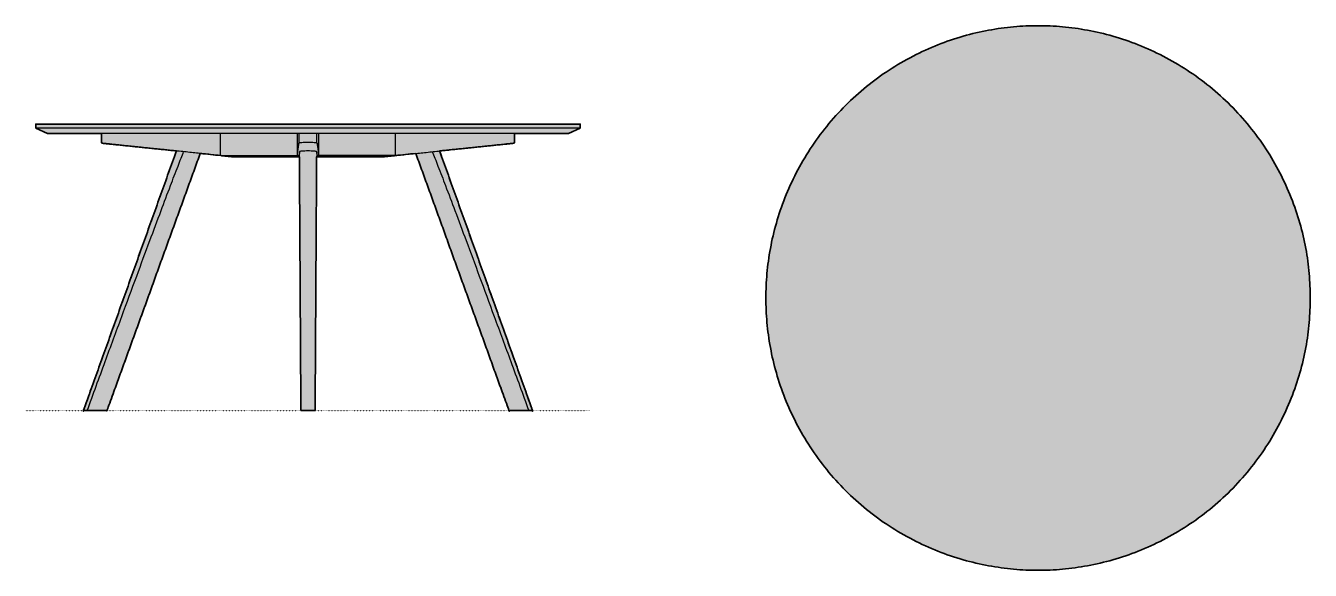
# Model space of a CAD drawing. Header units: millimetres. Extents: x 0 to 3303, y -411 to 989.
import ezdxf

# ---------------------------------------------------------------- set-up
doc = ezdxf.new("R2010")
doc.units = ezdxf.units.MM
doc.linetypes.add('Dots', pattern=[1, 0, -1])
doc.layers.add('Blocks', color=7, linetype='Continuous')
doc.layers.add('Blocks$Fill', color=7, linetype='Continuous', true_color=0xffffff)
for name, color, linetype, lineweight, true_color in [('Blocks$Inner', 7, 'Continuous', 25, 0x007f00), ('Blocks$Outline', 7, 'Continuous', 35, 0xff3f3f), ('Groud', 7, 'Dots', 25, 0x243775)]:
    doc.layers.add(name, color=color, linetype=linetype, lineweight=lineweight, true_color=true_color)

# ---------------------------------------------------------------- blocks, each defined once
blk = doc.blocks.new('CPH 25 Dining Table Ø140 Top')
at = {"layer": 'Blocks$Fill'}
blk.add_hatch(color=256, dxfattribs=at).paths.add_polyline_path([(1400, 0), (1399.8, 15.5), (1399.3, 31.2), (1398.4, 47), (1397.2, 62.9), (1395.5, 78.9), (1393.5, 95), (1391.1, 111.1), (1388.3, 127.4), (1385.1, 143.6), (1381.5, 160), (1377.4, 176.3), (1373, 192.6), (1368.1, 208.9), (1362.8, 225.2), (1357, 241.5), (1350.9, 257.7), (1344.2, 273.8), (1337.2, 289.8), (1329.7, 305.7), (1321.8, 321.5), (1313.5, 337.1), (1304.7, 352.6), (1295.5, 367.9), (1285.9, 383), (1275.9, 397.9), (1265.5, 412.6), (1254.6, 427), (1243.4, 441.2), (1231.9, 455.1), (1219.9, 468.7), (1207.6, 482), (1195, 495), (1182, 507.6), (1168.7, 519.9), (1155.1, 531.9), (1141.2, 543.4), (1127, 554.6), (1112.6, 565.5), (1097.9, 575.9), (1083, 585.9), (1067.9, 595.5), (1052.6, 604.7), (1037.1, 613.5), (1021.5, 621.8), (1005.7, 629.7), (989.8, 637.2), (973.8, 644.2), (957.7, 650.9), (941.5, 657), (925.2, 662.8), (908.9, 668.1), (892.6, 673), (876.3, 677.4), (860, 681.5), (843.6, 685.1), (827.4, 688.3), (811.1, 691.1), (795, 693.5), (778.9, 695.5), (762.9, 697.2), (747, 698.4), (731.2, 699.3), (715.5, 699.8), (700, 700), (684.5, 699.8), (668.8, 699.3), (653, 698.4), (637.1, 697.2), (621.1, 695.5), (605, 693.5), (588.9, 691.1), (572.6, 688.3), (556.4, 685.1), (540, 681.5), (523.7, 677.4), (507.4, 673), (491.1, 668.1), (474.8, 662.8), (458.5, 657), (442.3, 650.9), (426.2, 644.2), (410.2, 637.2), (394.3, 629.7), (378.5, 621.8), (362.9, 613.5), (347.4, 604.7), (332.1, 595.5), (317, 585.9), (302.1, 575.9), (287.4, 565.5), (273, 554.6), (258.8, 543.4), (244.9, 531.9), (231.3, 519.9), (218, 507.6), (205, 495), (192.4, 482), (180.1, 468.7), (168.1, 455.1), (156.6, 441.2), (145.4, 427), (134.5, 412.6), (124.1, 397.9), (114.1, 383), (104.5, 367.9), (95.3, 352.6), (86.5, 337.1), (78.2, 321.5), (70.3, 305.7), (62.8, 289.8), (55.8, 273.8), (49.1, 257.7), (43, 241.5), (37.2, 225.2), (31.9, 208.9), (27, 192.6), (22.6, 176.3), (18.5, 160), (14.9, 143.6), (11.7, 127.4), (8.9, 111.1), (6.5, 95), (4.5, 78.9), (2.8, 62.9), (1.6, 47), (0.7, 31.2), (0.2, 15.5), (0, 0), (0.2, -15.5), (0.7, -31.2), (1.6, -47), (2.8, -62.9), (4.5, -78.9), (6.5, -95), (8.9, -111.1), (11.7, -127.4), (14.9, -143.6), (18.5, -160), (22.6, -176.3), (27, -192.6), (31.9, -208.9), (37.2, -225.2), (43, -241.5), (49.1, -257.7), (55.8, -273.8), (62.8, -289.8), (70.3, -305.7), (78.2, -321.5), (86.5, -337.1), (95.3, -352.6), (104.5, -367.9), (114.1, -383), (124.1, -397.9), (134.5, -412.6), (145.4, -427), (156.6, -441.2), (168.1, -455.1), (180.1, -468.7), (192.4, -482), (205, -495), (218, -507.6), (231.3, -519.9), (244.9, -531.9), (258.8, -543.4), (273, -554.6), (287.4, -565.5), (302.1, -575.9), (317, -585.9), (332.1, -595.5), (347.4, -604.7), (362.9, -613.5), (378.5, -621.8), (394.3, -629.7), (410.2, -637.2), (426.2, -644.2), (442.3, -650.9), (458.5, -657), (474.8, -662.8), (491.1, -668.1), (507.4, -673), (523.7, -677.4), (540, -681.5), (556.4, -685.1), (572.6, -688.3), (588.9, -691.1), (605, -693.5), (621.1, -695.5), (637.1, -697.2), (653, -698.4), (668.8, -699.3), (684.5, -699.8), (700, -700), (715.5, -699.8), (731.2, -699.3), (747, -698.4), (762.9, -697.2), (778.9, -695.5), (795, -693.5), (811.1, -691.1), (827.4, -688.3), (843.6, -685.1), (860, -681.5), (876.3, -677.4), (892.6, -673), (908.9, -668.1), (925.2, -662.8), (941.5, -657), (957.7, -650.9), (973.8, -644.2), (989.8, -637.2), (1005.7, -629.7), (1021.5, -621.8), (1037.1, -613.5), (1052.6, -604.7), (1067.9, -595.5), (1083, -585.9), (1097.9, -575.9), (1112.6, -565.5), (1127, -554.6), (1141.2, -543.4), (1155.1, -531.9), (1168.7, -519.9), (1182, -507.6), (1195, -495), (1207.6, -482), (1219.9, -468.7), (1231.9, -455.1), (1243.4, -441.2), (1254.6, -427), (1265.5, -412.6), (1275.9, -397.9), (1285.9, -383), (1295.5, -367.9), (1304.7, -352.6), (1313.5, -337.1), (1321.8, -321.5), (1329.7, -305.7), (1337.2, -289.8), (1344.2, -273.8), (1350.9, -257.7), (1357, -241.5), (1362.8, -225.2), (1368.1, -208.9), (1373, -192.6), (1377.4, -176.3), (1381.5, -160), (1385.1, -143.6), (1388.3, -127.4), (1391.1, -111.1), (1393.5, -95), (1395.5, -78.9), (1397.2, -62.9), (1398.4, -47), (1399.3, -31.2), (1399.8, -15.5)], flags=0)
at = {"layer": 'Blocks$Inner'}
blk.add_rational_spline([(1400, 0), (1400, 700), (700, 700), (0, 700), (0, 0), (0, -700), (700, -700), (1400, -700), (1400, 0)], [1, 0.707106781187, 1, 0.707106781187, 1, 0.707106781187, 1, 0.707106781187, 1], degree=2, knots=[0, 0, 0, 1099.557429, 1099.557429, 2199.114858, 2199.114858, 3298.672286, 3298.672286, 4398.229715, 4398.229715, 4398.229715], dxfattribs=at)
at = {"layer": 'Blocks$Outline'}
blk.add_rational_spline([(1400, 0), (1400, 700), (700, 700), (0, 700), (0, 0), (0, -700), (700, -700), (1400, -700), (1400, 0)], [1, 0.707106781187, 1, 0.707106781187, 1, 0.707106781187, 1, 0.707106781187, 1], degree=2, knots=[0, 0, 0, 1099.557429, 1099.557429, 2199.114858, 2199.114858, 3298.672286, 3298.672286, 4398.229715, 4398.229715, 4398.229715], dxfattribs=at)
blk = doc.blocks.new('CPH 25 Dining Table Ø140 Side')
at = {"layer": 'Blocks$Fill'}
blk.add_hatch(color=256, dxfattribs=at).paths.add_polyline_path([(1064.4, 667.3), (1302.8, 1.3), (1302.8, 1.3), (1302.8, 1.3), (1302.9, 1.3), (1302.9, 1.2), (1302.9, 1.2), (1302.9, 1.2), (1302.9, 1.1), (1302.9, 1.1), (1302.9, 1.1), (1302.9, 1), (1302.9, 1), (1302.9, 1), (1302.9, 1), (1302.9, 0.9), (1302.9, 0.9), (1302.9, 0.9), (1302.9, 0.8), (1302.9, 0.8), (1302.9, 0.8), (1302.9, 0.7), (1302.8, 0.7), (1302.8, 0.7), (1302.8, 0.7), (1302.8, 0.6), (1302.8, 0.6), (1302.8, 0.6), (1302.8, 0.5), (1302.8, 0.5), (1302.8, 0.5), (1302.7, 0.5), (1302.7, 0.4), (1302.7, 0.4), (1302.7, 0.4), (1302.7, 0.4), (1302.6, 0.3), (1302.6, 0.3), (1302.6, 0.3), (1302.6, 0.3), (1302.6, 0.3), (1302.5, 0.2), (1302.5, 0.2), (1302.5, 0.2), (1302.5, 0.2), (1302.4, 0.2), (1302.4, 0.1), (1302.4, 0.1), (1302.3, 0.1), (1302.3, 0.1), (1302.3, 0.1), (1302.3, 0.1), (1302.3, 0.1), (1302.2, 0.1), (1302.2, 0.1), (1302.2, 0), (1302.2, 0), (1302.1, 0), (1302.1, 0), (1302.1, 0), (1302.1, 0), (1302, 0), (1302, 0), (1302, 0), (1302, 0), (1302, 0), (1301.9, 0), (1301.9, 0), (1293.6, 0), (1293.6, 0), (1243.4, 0.3), (1243.3, 0.3), (1243.3, 0.3), (1243.3, 0.3), (1243.3, 0.3), (1243.3, 0.3), (1243.2, 0.3), (1243.2, 0.3), (1243.2, 0.3), (1243.2, 0.3), (1243.2, 0.3), (1243.1, 0.3), (1243.1, 0.3), (1243.1, 0.3), (1243.1, 0.3), (1243.1, 0.3), (1243.1, 0.3), (1243, 0.4), (1243, 0.4), (1243, 0.4), (1243, 0.4), (1243, 0.4), (1242.9, 0.4), (1242.9, 0.4), (1242.9, 0.4), (1242.9, 0.4), (1242.9, 0.4), (1242.9, 0.4), (1242.8, 0.4), (1242.8, 0.4), (1242.8, 0.5), (1242.8, 0.5), (1242.8, 0.5), (1242.8, 0.5), (1242.7, 0.5), (1242.7, 0.5), (1242.7, 0.5), (1242.7, 0.5), (1242.7, 0.5), (1242.7, 0.6), (1242.7, 0.6), (1242.6, 0.6), (1242.6, 0.6), (1242.6, 0.6), (1242.6, 0.6), (1242.6, 0.6), (1242.6, 0.7), (1242.6, 0.7), (1242.5, 0.7), (1242.5, 0.7), (1242.5, 0.7), (1242.5, 0.7), (1242.5, 0.8), (1242.5, 0.8), (1242.5, 0.8), (1242.5, 0.8), (1242.5, 0.8), (1242.5, 0.8), (1242.4, 0.8), (1242.4, 0.9), (1242.4, 0.9), (1242.4, 0.9), (1242.4, 0.9), (1242.4, 0.9), (1242.4, 0.9), (1242.4, 1), (1003.1, 660.9), (950.2, 655.4), (950.2, 655.4), (950.1, 655.4), (950.1, 655.4), (950.1, 655.4), (950.1, 655.4), (950, 655.4), (950, 655.4), (950, 655.3), (950, 655.3), (949.9, 655.3), (949.9, 655.3), (949.9, 655.3), (949.9, 655.3), (949.8, 655.3), (949.8, 655.3), (949.8, 655.3), (920.9, 652.4), (832.1, 652.4), (748.1, 652.4), (744.2, 1), (744.2, 0.9), (744.2, 0.9), (744.2, 0.9), (744.2, 0.9), (744.2, 0.9), (744.2, 0.8), (744.2, 0.8), (744.2, 0.8), (744.2, 0.8), (744.2, 0.7), (744.2, 0.7), (744.2, 0.7), (744.2, 0.7), (744.2, 0.7), (744.2, 0.6), (744.2, 0.6), (744.2, 0.6), (744.1, 0.6), (744.1, 0.5), (744.1, 0.5), (744.1, 0.5), (744.1, 0.5), (744.1, 0.4), (744.1, 0.4), (744.1, 0.4), (744, 0.4), (744, 0.4), (744, 0.3), (744, 0.3), (744, 0.3), (744, 0.3), (743.9, 0.3), (743.9, 0.3), (743.9, 0.2), (743.9, 0.2), (743.9, 0.2), (743.8, 0.2), (743.8, 0.2), (743.8, 0.2), (743.8, 0.1), (743.7, 0.1), (743.7, 0.1), (743.7, 0.1), (743.7, 0.1), (743.7, 0.1), (743.6, 0.1), (743.6, 0.1), (743.6, 0.1), (743.6, 0.1), (743.5, 0), (743.5, 0), (743.5, 0), (743.5, 0), (743.5, 0), (743.4, 0), (743.4, 0), (743.4, 0), (743.4, 0), (743.3, 0), (743.3, 0), (743.3, 0), (743.3, 0), (743.2, 0), (725.9, 0), (708.6, 0), (708.6, 0), (708.6, 0), (708.5, 0), (708.5, 0), (708.5, 0), (708.5, 0), (708.4, 0), (708.4, 0), (708.4, 0), (708.4, 0), (708.3, 0), (708.3, 0), (708.3, 0), (708.3, 0.1), (708.3, 0.1), (708.2, 0.1), (708.2, 0.1), (708.2, 0.1), (708.2, 0.1), (708.1, 0.1), (708.1, 0.1), (708.1, 0.1), (708.1, 0.1), (708.1, 0.2), (708, 0.2), (708, 0.2), (708, 0.2), (708, 0.2), (707.9, 0.2), (707.9, 0.3), (707.9, 0.3), (707.9, 0.3), (707.9, 0.3), (707.9, 0.3), (707.8, 0.3), (707.8, 0.4), (707.8, 0.4), (707.8, 0.4), (707.8, 0.4), (707.8, 0.4), (707.7, 0.5), (707.7, 0.5), (707.7, 0.5), (707.7, 0.5), (707.7, 0.6), (707.7, 0.6), (707.7, 0.6), (707.7, 0.6), (707.7, 0.7), (707.7, 0.7), (707.6, 0.7), (707.6, 0.7), (707.6, 0.7), (707.6, 0.8), (707.6, 0.8), (707.6, 0.8), (707.6, 0.8), (707.6, 0.9), (707.6, 0.9), (707.6, 0.9), (707.6, 0.9), (707.6, 0.9), (707.6, 1), (703.8, 652.4), (530.9, 652.4), (502.1, 655.3), (502, 655.3), (502, 655.3), (502, 655.3), (502, 655.3), (501.9, 655.3), (501.9, 655.3), (501.9, 655.3), (501.9, 655.3), (501.8, 655.4), (501.8, 655.4), (501.8, 655.4), (501.8, 655.4), (501.7, 655.4), (501.7, 655.4), (501.7, 655.4), (501.7, 655.4), (448.8, 660.9), (209.4, 1), (209.4, 0.9), (209.4, 0.9), (209.4, 0.9), (209.4, 0.9), (209.4, 0.9), (209.4, 0.9), (209.4, 0.8), (209.4, 0.8), (209.4, 0.8), (209.4, 0.8), (209.4, 0.8), (209.4, 0.8), (209.3, 0.8), (209.3, 0.7), (209.3, 0.7), (209.3, 0.7), (209.3, 0.7), (209.3, 0.7), (209.3, 0.7), (209.3, 0.6), (209.2, 0.6), (209.2, 0.6), (209.2, 0.6), (209.2, 0.6), (209.2, 0.6), (209.2, 0.6), (209.2, 0.5), (209.1, 0.5), (209.1, 0.5), (209.1, 0.5), (209.1, 0.5), (209.1, 0.5), (209.1, 0.5), (209.1, 0.5), (209, 0.5), (209, 0.4), (209, 0.4), (209, 0.4), (209, 0.4), (209, 0.4), (208.9, 0.4), (208.9, 0.4), (208.9, 0.4), (208.9, 0.4), (208.9, 0.4), (208.8, 0.4), (208.8, 0.4), (208.8, 0.4), (208.8, 0.3), (208.8, 0.3), (208.8, 0.3), (208.7, 0.3), (208.7, 0.3), (208.7, 0.3), (208.7, 0.3), (208.7, 0.3), (208.6, 0.3), (208.6, 0.3), (208.6, 0.3), (208.6, 0.3), (208.6, 0.3), (208.6, 0.3), (208.5, 0.3), (208.5, 0.3), (208.5, 0.3), (158.3, 0), (149.9, 0), (149.9, 0), (149.9, 0), (149.9, 0), (149.8, 0), (149.8, 0), (149.8, 0), (149.8, 0), (149.7, 0), (149.7, 0), (149.7, 0), (149.7, 0), (149.7, 0), (149.6, 0.1), (149.6, 0.1), (149.6, 0.1), (149.6, 0.1), (149.5, 0.1), (149.5, 0.1), (149.5, 0.1), (149.5, 0.1), (149.4, 0.1), (149.4, 0.2), (149.4, 0.2), (149.4, 0.2), (149.3, 0.2), (149.3, 0.2), (149.3, 0.3), (149.3, 0.3), (149.2, 0.3), (149.2, 0.3), (149.2, 0.3), (149.2, 0.4), (149.2, 0.4), (149.1, 0.4), (149.1, 0.4), (149.1, 0.5), (149.1, 0.5), (149.1, 0.5), (149.1, 0.5), (149, 0.6), (149, 0.6), (149, 0.6), (149, 0.7), (149, 0.7), (149, 0.7), (149, 0.7), (149, 0.8), (149, 0.8), (149, 0.8), (149, 0.9), (149, 0.9), (149, 0.9), (149, 1), (149, 1), (149, 1), (149, 1), (149, 1.1), (149, 1.1), (149, 1.1), (149, 1.2), (149, 1.2), (149, 1.2), (149, 1.3), (149, 1.3), (149, 1.3), (149, 1.3), (387.4, 667.3), (217.4, 684.9), (217, 685), (216.9, 685), (216.5, 685), (216.4, 685), (212.4, 685.4), (197.6, 687), (197.5, 687), (197.5, 687), (197.4, 687), (197.4, 687), (197.3, 687), (197.2, 687), (197.2, 687), (197.1, 687.1), (197, 687.1), (197, 687.1), (196.9, 687.1), (196.8, 687.1), (196.8, 687.2), (196.7, 687.2), (196.7, 687.2), (196.6, 687.3), (196.5, 687.3), (196.5, 687.3), (196.4, 687.4), (196.3, 687.4), (196.3, 687.4), (196.2, 687.5), (196.2, 687.5), (196.1, 687.6), (196.1, 687.6), (196, 687.6), (195.9, 687.7), (195.9, 687.7), (195.8, 687.8), (195.8, 687.8), (195.7, 687.9), (195.7, 687.9), (195.6, 688), (195.6, 688.1), (195.6, 688.1), (195.5, 688.2), (195.5, 688.2), (195.4, 688.3), (195.4, 688.3), (195.3, 688.4), (195.3, 688.5), (195.3, 688.5), (195.2, 688.6), (195.2, 688.7), (195.2, 688.7), (195.2, 688.8), (195.1, 688.8), (195.1, 688.9), (195.1, 689), (195.1, 689), (195, 689.1), (195, 689.2), (195, 689.2), (195, 689.3), (195, 689.4), (195, 689.4), (195, 689.5), (194.9, 689.6), (194.9, 689.6), (194.9, 689.7), (194.9, 689.8), (194.9, 689.8), (194.9, 689.9), (194.9, 690), (194.9, 712.2), (55.9, 712.2), (25.9, 726.2), (25.9, 736.2), (725.9, 736.2), (1425.9, 736.2), (1425.9, 726.2), (1395.9, 712.2), (1256.9, 712.2), (1256.9, 690), (1256.9, 689.9), (1256.9, 689.8), (1256.9, 689.8), (1256.9, 689.7), (1256.9, 689.6), (1256.9, 689.6), (1256.9, 689.5), (1256.9, 689.4), (1256.9, 689.4), (1256.9, 689.3), (1256.8, 689.2), (1256.8, 689.2), (1256.8, 689.1), (1256.8, 689), (1256.8, 689), (1256.7, 688.9), (1256.7, 688.8), (1256.7, 688.8), (1256.7, 688.7), (1256.6, 688.7), (1256.6, 688.6), (1256.6, 688.5), (1256.5, 688.5), (1256.5, 688.4), (1256.5, 688.3), (1256.4, 688.3), (1256.4, 688.2), (1256.3, 688.2), (1256.3, 688.1), (1256.2, 688.1), (1256.2, 688), (1256.2, 687.9), (1256.1, 687.9), (1256.1, 687.8), (1256, 687.8), (1256, 687.7), (1255.9, 687.7), (1255.8, 687.6), (1255.8, 687.6), (1255.7, 687.6), (1255.7, 687.5), (1255.6, 687.5), (1255.6, 687.4), (1255.5, 687.4), (1255.4, 687.4), (1255.4, 687.3), (1255.3, 687.3), (1255.3, 687.3), (1255.2, 687.2), (1255.1, 687.2), (1255.1, 687.2), (1255, 687.1), (1254.9, 687.1), (1254.9, 687.1), (1254.8, 687.1), (1254.7, 687.1), (1254.7, 687), (1254.6, 687), (1254.6, 687), (1254.5, 687), (1254.4, 687), (1254.4, 687), (1254.3, 687), (1239.4, 685.4), (1239.3, 685.4), (1235.4, 685), (1235.3, 685), (1234.9, 685), (1234.9, 685), (1234.4, 684.9)], flags=0)
at = {"layer": 'Blocks$Inner'}
blk.add_lwpolyline([(743.2, 0), (725.9, 0), (708.6, 0)], dxfattribs=at)
at = {"layer": 'Blocks$Inner', "extrusion": (0, 0, -1)}
for centre, radius, start, end in [((-197.9, 690), 3, 275.918, 0.0002), ((-708.6, 1), 1, 270, 359.6632), ((-743.2, 1), 1, 180.3368, 270)]:
    blk.add_arc(centre, radius, start, end, dxfattribs=at)
at = {"layer": 'Blocks$Inner'}
blk.add_arc((1253.9, 690), 3, 275.918, 0.0002, dxfattribs=at)
for points, degree in [([(25.9, 726.2), (25.9, 731.2), (25.9, 736.2)], 2), ([(25.9, 736.2), (375.9, 736.2), (725.9, 736.2)], 2), ([(725.9, 736.2), (1075.9, 736.2), (1425.9, 736.2)], 2), ([(1425.9, 736.2), (1425.9, 731.2), (1425.9, 726.2)], 2), ([(55.9, 712.2), (40.9, 719.2), (25.9, 726.2)], 2), ([(725.9, 726.2), (375.9, 726.2), (25.9, 726.2)], 2), ([(725.9, 712.2), (390.9, 712.2), (55.9, 712.2)], 2), ([(194.9, 690), (194.9, 701.1), (194.9, 712.2)], 2), ([(500.6, 658.3), (500.6, 685.3), (500.6, 712.2)], 2), ([(698.5, 658.3), (698.5, 685.3), (698.5, 712.2)], 2), ([(702.8, 687.9), (702.8, 700.1), (702.8, 712.2)], 2), ([(1425.9, 726.2), (1075.9, 726.2), (725.9, 726.2)], 2), ([(1395.9, 712.2), (1060.9, 712.2), (725.9, 712.2)], 2), ([(749, 687.9), (749, 700.1), (749, 712.2)], 2), ([(753.3, 712.2), (753.3, 685.3), (753.3, 658.3)], 2), ([(951.2, 658.3), (951.2, 685.3), (951.2, 712.2)], 2), ([(1256.9, 690), (1256.9, 701.1), (1256.9, 712.2)], 2), ([(1425.9, 726.2), (1410.9, 719.2), (1395.9, 712.2)], 2), ([(387.4, 667.3), (268.2, 334.3), (149, 1.3)], 2), ([(212.4, 685.4), (207.5, 685.9), (202.5, 686.5), (197.6, 687)], 3), ([(209.4, 1), (329.1, 330.9), (448.8, 660.9)], 2), ([(212.6, 685.4), (212.5, 685.4), (212.4, 685.4)], 2), ([(212.9, 685.4), (212.7, 685.4), (212.6, 685.4)], 2), ([(213.1, 685.4), (213, 685.4), (212.9, 685.4)], 2), ([(213.3, 685.3), (213.2, 685.4), (213.1, 685.4)], 2), ([(213.5, 685.3), (213.4, 685.3), (213.3, 685.3)], 2), ([(213.8, 685.3), (213.7, 685.3), (213.5, 685.3)], 2), ([(214, 685.3), (213.9, 685.3), (213.8, 685.3)], 2), ([(214.2, 685.2), (214.1, 685.3), (214, 685.3)], 2), ([(214.5, 685.2), (214.4, 685.2), (214.2, 685.2)], 2), ([(214.7, 685.2), (214.6, 685.2), (214.5, 685.2)], 2), ([(215, 685.2), (214.8, 685.2), (214.7, 685.2)], 2), ([(215.2, 685.1), (215.1, 685.2), (215, 685.2)], 2), ([(215.5, 685.1), (215.3, 685.1), (215.2, 685.1)], 2), ([(215.6, 685.1), (215.5, 685.1), (215.5, 685.1)], 2), ([(215.9, 685.1), (215.8, 685.1), (215.6, 685.1)], 2), ([(216.1, 685.1), (216, 685.1), (215.9, 685.1)], 2), ([(216.4, 685), (216.3, 685), (216.1, 685.1)], 2), ([(216.5, 685), (216.5, 685), (216.4, 685)], 2), ([(216.9, 685), (216.8, 685), (216.7, 685), (216.5, 685)], 3), ([(217, 685), (216.9, 685), (216.9, 685)], 2), ([(217.4, 684.9), (217.3, 684.9), (217.1, 684.9), (217, 685)], 3), ([(501.7, 655.4), (359.5, 670.2), (217.4, 684.9)], 2), ([(698.5, 658.6), (700.7, 673.2), (702.8, 687.9)], 2), ([(707.6, 1), (706.3, 222.4), (705, 443.9), (703.7, 665.3)], 3), ([(703.7, 665.3), (703.7, 663.2), (703.7, 661)], 2), ([(725.9, 690), (725.9, 690), (725.9, 690), (725.9, 690)], 3), ([(725.9, 690), (725.9, 690), (725.9, 690), (725.9, 690)], 3), ([(748.2, 665.3), (746.8, 443.9), (745.5, 222.4), (744.2, 1)], 3), ([(748.2, 661), (748.2, 663.2), (748.2, 665.3)], 2), ([(749, 687.9), (751.2, 673.2), (753.3, 658.6)], 2), ([(950.2, 655.4), (1092.3, 670.2), (1234.4, 684.9)], 2), ([(1242.4, 1), (1122.7, 330.9), (1003.1, 660.9)], 2), ([(1064.4, 667.3), (1183.6, 334.3), (1302.8, 1.3)], 2), ([(1234.4, 684.9), (1234.6, 684.9), (1234.7, 684.9), (1234.9, 685)], 3), ([(1234.9, 685), (1234.9, 685), (1234.9, 685)], 2), ([(1234.9, 685), (1235.1, 685), (1235.2, 685), (1235.3, 685)], 3), ([(1235.3, 685), (1235.4, 685), (1235.4, 685)], 2), ([(1235.4, 685), (1235.6, 685), (1235.8, 685.1)], 2), ([(1235.8, 685.1), (1235.8, 685.1), (1235.9, 685.1)], 2), ([(1235.9, 685.1), (1236.1, 685.1), (1236.2, 685.1)], 2), ([(1236.2, 685.1), (1236.3, 685.1), (1236.4, 685.1)], 2), ([(1236.4, 685.1), (1236.5, 685.1), (1236.7, 685.1)], 2), ([(1236.7, 685.1), (1236.8, 685.2), (1236.9, 685.2)], 2), ([(1236.9, 685.2), (1237, 685.2), (1237.1, 685.2)], 2), ([(1237.1, 685.2), (1237.2, 685.2), (1237.4, 685.2)], 2), ([(1237.4, 685.2), (1237.5, 685.2), (1237.6, 685.2)], 2), ([(1237.6, 685.2), (1237.7, 685.3), (1237.8, 685.3)], 2), ([(1237.8, 685.3), (1237.9, 685.3), (1238.1, 685.3)], 2), ([(1238.1, 685.3), (1238.2, 685.3), (1238.3, 685.3)], 2), ([(1238.3, 685.3), (1238.4, 685.3), (1238.5, 685.3)], 2), ([(1238.5, 685.3), (1238.7, 685.4), (1238.8, 685.4)], 2), ([(1238.8, 685.4), (1238.9, 685.4), (1239, 685.4)], 2), ([(1239, 685.4), (1239.1, 685.4), (1239.3, 685.4)], 2), ([(1239.3, 685.4), (1239.4, 685.4), (1239.4, 685.4)], 2), ([(1239.4, 685.4), (1244.4, 685.9), (1249.3, 686.5), (1254.2, 687)], 3), ([(530.9, 652.4), (516.5, 653.9), (502.1, 655.3)], 2), ([(502.1, 655.3), (541.2, 655.3), (580.4, 655.3)], 2), ([(619.8, 652.4), (575.3, 652.4), (530.9, 652.4)], 2), ([(580.4, 655.3), (640.7, 655.3), (701.1, 655.3)], 2), ([(703.8, 652.4), (661.7, 652.4), (619.8, 652.4)], 2), ([(703.7, 655.1), (702.4, 655.2), (701.1, 655.3)], 2), ([(750.8, 655.3), (749.5, 655.2), (748.1, 655.1)], 2), ([(748.1, 652.4), (790.1, 652.4), (832.1, 652.4)], 2), ([(871.5, 655.3), (811.1, 655.3), (750.8, 655.3)], 2), ([(832.1, 652.4), (876.5, 652.4), (920.9, 652.4)], 2), ([(949.8, 655.3), (910.6, 655.3), (871.5, 655.3)], 2), ([(920.9, 652.4), (935.4, 653.9), (949.8, 655.3)], 2), ([(149.9, 0), (149.9, 0), (149.9, 0), (150, 0)], 3), ([(150, 0), (153, 0), (156, 0), (158.3, 0)], 3), ([(158.3, 0), (183.7, 0.2), (208.5, 0.3)], 2), ([(208.5, 0.3), (208.5, 0.3), (208.5, 0.3)], 2), ([(1243.4, 0.3), (1243.4, 0.3), (1243.3, 0.3)], 2), ([(1293.6, 0), (1268.1, 0.2), (1243.4, 0.3)], 2), ([(1301.9, 0), (1298.9, 0), (1295.9, 0), (1293.6, 0)], 3), ([(1302, 0), (1301.9, 0), (1301.9, 0), (1301.9, 0)], 3)]:
    blk.add_open_spline(points, degree=degree, dxfattribs=at)
for points, knots in [([(158.3, 0), (173.6, 42), (203.2, 122.6), (245.6, 237.9), (283.9, 341.6), (317.6, 432.2), (346.5, 509.7), (370.6, 573.6), (387.8, 618.5), (399.1, 647.6), (404, 659.8), (406.2, 665.3)], [-1.281969, -1.281969, -1.281969, -1.281969, 132.682287, 256.483458, 367.060834, 464.466223, 546.47205, 615.299912, 669.179646, 690.884869, 708.730032, 708.730032, 708.730032, 708.730032]), ([(702.8, 687.9), (702.8, 687.9), (702.8, 688), (703, 688.2), (703.4, 688.3), (703.9, 688.5), (705.1, 688.8), (707, 689.1), (711.2, 689.5), (717.6, 689.9), (723, 690), (725.9, 690)], [0, 0, 0, 0, 0.111414, 0.253063, 0.665847, 1.27214, 2.076335, 4.261349, 7.153349, 14.619664, 23.382708, 23.382708, 23.382708, 23.382708]), ([(725.9, 667.3), (723.3, 667.3), (718.3, 667.2), (712.5, 666.9), (708.5, 666.5), (706.3, 666.2), (704.9, 665.9), (704.1, 665.6), (703.8, 665.4), (703.7, 665.3)], [22.419878, 22.419878, 22.419878, 22.419878, 30.316642, 37.248408, 40.025336, 42.252376, 43.875323, 44.454315, 44.839756, 44.839756, 44.839756, 44.839756]), ([(725.9, 690), (728.9, 690), (734.3, 689.9), (740.6, 689.5), (744.8, 689.1), (746.7, 688.8), (747.9, 688.5), (748.5, 688.3), (748.8, 688.2), (749, 688), (749, 687.9), (749, 687.9)], [23.42063, 23.42063, 23.42063, 23.42063, 32.183673, 39.649989, 42.541988, 44.727002, 45.531197, 46.13749, 46.550274, 46.691923, 46.803337, 46.803337, 46.803337, 46.803337]), ([(748.2, 665.3), (748.1, 665.4), (747.8, 665.6), (746.9, 665.9), (745.5, 666.2), (743.3, 666.5), (739.4, 666.9), (733.5, 667.2), (728.6, 667.3), (725.9, 667.3)], [0, 0, 0, 0, 0.385442, 0.964434, 2.58738, 4.814421, 7.591348, 14.523115, 22.419878, 22.419878, 22.419878, 22.419878]), ([(1045.6, 665.3), (1047.8, 659.8), (1052.7, 647.6), (1064, 618.5), (1081.2, 573.6), (1105.3, 509.7), (1134.3, 432.2), (1167.9, 341.6), (1206.2, 237.9), (1248.6, 122.6), (1278.2, 42), (1293.6, 0)], [-708.730032, -708.730032, -708.730032, -708.730032, -690.884869, -669.179646, -615.299912, -546.47205, -464.466223, -367.060834, -256.483458, -132.682287, 1.281969, 1.281969, 1.281969, 1.281969]), ([(701.1, 655.3), (700.7, 655.3), (700.1, 655.5), (699.2, 656.2), (698.8, 657), (698.6, 657.7), (698.5, 658.1), (698.5, 658.3)], [-400.810929, -400.810929, -400.810929, -400.810929, -399.79011, -398.72255, -397.608965, -397.0603, -396.478208, -396.478208, -396.478208, -396.478208]), ([(753.3, 658.3), (753.3, 658.1), (753.3, 657.7), (753.1, 657), (752.6, 656.2), (751.8, 655.5), (751.1, 655.3), (750.8, 655.3)], [0, 0, 0, 0, 0.582092, 1.130757, 2.244342, 3.311902, 4.332721, 4.332721, 4.332721, 4.332721])]:
    blk.add_open_spline(points, degree=3, knots=knots, dxfattribs=at)
for points, weights, degree in [([(502.1, 655.3), (501.2, 655.4), (500.6, 656.6), (500.6, 658.3)], [1, 0.816796090233, 0.816796090233, 1], 3), ([(949.8, 655.3), (950.6, 655.4), (951.2, 656.6), (951.2, 658.3)], [1, 0.816796090233, 0.816796090233, 1], 3), ([(149, 1.3), (148.9, 1), (148.9, 0.7), (149.1, 0.4)], [1, 0.924671718414, 0.924671718414, 1], 3), ([(149.1, 0.4), (149.2, 0.3), (149.4, 0.2), (149.5, 0.1)], [1, 0.978443320483, 0.978443320483, 1], 3), ([(149.5, 0.1), (149.6, 0), (149.8, 0), (149.9, 0)], [1, 0.98792751859, 0.98792751859, 1], 3), ([(208.5, 0.3), (209.2, 0.3), (209.4, 1)], [1, 0.820435613795, 1], 2), ([(1243.3, 0.3), (1242.6, 0.3), (1242.4, 1)], [1, 0.820435613795, 1], 2), ([(1243.3, 0.3), (1243.3, 0.3), (1243.3, 0.3), (1243.3, 0.3)], [1, 0.985538688247, 0.972155002548, 0.95984925504], 3), ([(1302.3, 0.1), (1302.2, 0), (1302.1, 0), (1302, 0)], [1, 0.98792751859, 0.98792751859, 1], 3), ([(1302.7, 0.4), (1302.6, 0.3), (1302.5, 0.2), (1302.3, 0.1)], [1, 0.978443320483, 0.978443320483, 1], 3), ([(1302.8, 1.3), (1302.9, 1), (1302.9, 0.7), (1302.7, 0.4)], [1, 0.924671718414, 0.924671718414, 1], 3)]:
    blk.add_rational_spline(points, weights, degree=degree, dxfattribs=at)
at = {"layer": 'Blocks$Outline'}
for points in [[(25.9, 726.2), (25.9, 736.2), (725.9, 736.2), (1425.9, 736.2), (1425.9, 726.2)], [(194.9, 712.2), (55.9, 712.2), (25.9, 726.2)], [(1425.9, 726.2), (1395.9, 712.2), (1256.9, 712.2)]]:
    blk.add_lwpolyline(points, dxfattribs=at)
for points, weights, degree, knots in [([(387.4, 667.3), (330.8, 673.2), (274.1, 679), (217.4, 684.9), (217.3, 684.9), (217.1, 684.9), (217, 685), (217, 685), (216.9, 685), (216.9, 685), (216.8, 685), (216.7, 685), (216.5, 685), (216.5, 685), (216.5, 685), (216.4, 685), (216.3, 685), (216.2, 685), (216.1, 685.1), (216, 685.1), (216, 685.1), (215.9, 685.1), (215.8, 685.1), (215.7, 685.1), (215.6, 685.1), (215.6, 685.1), (215.5, 685.1), (215.5, 685.1), (215.4, 685.1), (215.3, 685.1), (215.2, 685.1), (215.1, 685.2), (215, 685.2), (215, 685.2), (214.9, 685.2), (214.8, 685.2), (214.7, 685.2), (214.6, 685.2), (214.6, 685.2), (214.5, 685.2), (214.4, 685.2), (214.3, 685.2), (214.2, 685.2), (214.2, 685.3), (214.1, 685.3), (214, 685.3), (213.9, 685.3), (213.9, 685.3), (213.8, 685.3), (213.7, 685.3), (213.6, 685.3), (213.5, 685.3), (213.5, 685.3), (213.4, 685.3), (213.3, 685.3), (213.2, 685.3), (213.1, 685.4), (213.1, 685.4), (213, 685.4), (212.9, 685.4), (212.9, 685.4), (212.8, 685.4), (212.7, 685.4), (212.6, 685.4), (212.5, 685.4), (212.5, 685.4), (212.4, 685.4), (207.5, 685.9), (202.5, 686.5), (197.6, 687), (196, 687.1), (194.9, 688.3), (194.9, 690), (194.9, 697.4), (194.9, 704.8), (194.9, 712.2)], [1, 1, 1, 1, 1, 1, 1, 1, 1, 1, 1, 1, 1, 1, 1, 1, 1, 1, 1, 1, 1, 1, 1, 1, 1, 1, 1, 1, 1, 1, 1, 1, 1, 1, 1, 1, 1, 1, 1, 1, 1, 1, 1, 1, 1, 1, 1, 1, 1, 1, 1, 1, 1, 1, 1, 1, 1, 1, 1, 1, 1, 1, 1, 1, 1, 1, 1, 1, 1, 1, 0.828443110272, 0.828443110272, 1, 1, 1, 1], 3, [-170.949033, -170.949033, -170.949033, -170.949033, 0, 0, 0, 0.44054, 0.44054, 0.44054, 0.49195, 0.49195, 0.49195, 0.890277, 0.890277, 0.890277, 0.983698, 0.983698, 0.983698, 1.342195, 1.342195, 1.342195, 1.4736, 1.4736, 1.4736, 1.797066, 1.797066, 1.797066, 1.962449, 1.962449, 1.962449, 2.254562, 2.254562, 2.254562, 2.449959, 2.449959, 2.449959, 2.714344, 2.714344, 2.714344, 2.93584, 2.93584, 2.93584, 3.176055, 3.176055, 3.176055, 3.419805, 3.419805, 3.419805, 3.639324, 3.639324, 3.639324, 3.901567, 3.901567, 3.901567, 4.103766, 4.103766, 4.103766, 4.380837, 4.380837, 4.380837, 4.568983, 4.568983, 4.568983, 4.857332, 4.857332, 4.857332, 5.034565, 5.034565, 5.034565, 19.906295, 19.906295, 19.906295, 24.308784, 24.308784, 24.308784, 46.60371, 46.60371, 46.60371, 46.60371]), ([(1256.9, 712.2), (1256.9, 704.8), (1256.9, 697.4), (1256.9, 690), (1256.9, 688.3), (1255.8, 687.1), (1254.2, 687), (1249.3, 686.5), (1244.4, 685.9), (1239.4, 685.4), (1239.4, 685.4), (1239.3, 685.4), (1239.3, 685.4), (1239.2, 685.4), (1239.1, 685.4), (1239, 685.4), (1238.9, 685.4), (1238.9, 685.4), (1238.8, 685.4), (1238.7, 685.4), (1238.6, 685.3), (1238.5, 685.3), (1238.5, 685.3), (1238.4, 685.3), (1238.3, 685.3), (1238.2, 685.3), (1238.1, 685.3), (1238.1, 685.3), (1238, 685.3), (1237.9, 685.3), (1237.8, 685.3), (1237.8, 685.3), (1237.7, 685.3), (1237.6, 685.2), (1237.5, 685.2), (1237.4, 685.2), (1237.4, 685.2), (1237.3, 685.2), (1237.2, 685.2), (1237.1, 685.2), (1237, 685.2), (1237, 685.2), (1236.9, 685.2), (1236.8, 685.2), (1236.7, 685.2), (1236.7, 685.1), (1236.6, 685.1), (1236.5, 685.1), (1236.4, 685.1), (1236.3, 685.1), (1236.3, 685.1), (1236.2, 685.1), (1236.1, 685.1), (1236, 685.1), (1235.9, 685.1), (1235.9, 685.1), (1235.8, 685.1), (1235.8, 685.1), (1235.7, 685), (1235.5, 685), (1235.4, 685), (1235.4, 685), (1235.4, 685), (1235.3, 685), (1235.2, 685), (1235.1, 685), (1234.9, 685), (1234.9, 685), (1234.9, 685), (1234.9, 685), (1234.7, 684.9), (1234.6, 684.9), (1234.4, 684.9), (1177.8, 679), (1121.1, 673.2), (1064.4, 667.3)], [1, 1, 1, 1, 0.828443110272, 0.828443110272, 1, 1, 1, 1, 1, 1, 1, 1, 1, 1, 1, 1, 1, 1, 1, 1, 1, 1, 1, 1, 1, 1, 1, 1, 1, 1, 1, 1, 1, 1, 1, 1, 1, 1, 1, 1, 1, 1, 1, 1, 1, 1, 1, 1, 1, 1, 1, 1, 1, 1, 1, 1, 1, 1, 1, 1, 1, 1, 1, 1, 1, 1, 1, 1, 1, 1, 1, 1, 1, 1], 3, [-46.60371, -46.60371, -46.60371, -46.60371, -24.308784, -24.308784, -24.308784, -19.906295, -19.906295, -19.906295, -5.034565, -5.034565, -5.034565, -4.857332, -4.857332, -4.857332, -4.568983, -4.568983, -4.568983, -4.380837, -4.380837, -4.380837, -4.103766, -4.103766, -4.103766, -3.901567, -3.901567, -3.901567, -3.639324, -3.639324, -3.639324, -3.419805, -3.419805, -3.419805, -3.176055, -3.176055, -3.176055, -2.93584, -2.93584, -2.93584, -2.714344, -2.714344, -2.714344, -2.449959, -2.449959, -2.449959, -2.254562, -2.254562, -2.254562, -1.962449, -1.962449, -1.962449, -1.797066, -1.797066, -1.797066, -1.4736, -1.4736, -1.4736, -1.342195, -1.342195, -1.342195, -0.983698, -0.983698, -0.983698, -0.890277, -0.890277, -0.890277, -0.49195, -0.49195, -0.49195, -0.44054, -0.44054, -0.44054, 0, 0, 0, 170.949033, 170.949033, 170.949033, 170.949033]), ([(158.3, 0), (156, 0), (153, 0), (150, 0), (149.9, 0), (149.9, 0), (149.9, 0), (149.8, 0), (149.6, 0), (149.5, 0.1), (149.4, 0.2), (149.2, 0.3), (149.1, 0.4), (148.9, 0.7), (148.9, 1), (149, 1.3), (228.5, 223.3), (308, 445.3), (387.4, 667.3)], [1, 1, 1, 1, 1, 1, 1, 0.98792751859, 0.98792751859, 1, 0.978443320483, 0.978443320483, 1, 0.924671718414, 0.924671718414, 1, 1, 1, 1], 3, [-718.585136, -718.585136, -718.585136, -718.585136, -709.581591, -709.581591, -709.581591, -709.420333, -709.420333, -709.420333, -708.993156, -708.993156, -708.993156, -708.422437, -708.422437, -708.422437, -707.346711, -707.346711, -707.346711, -0.000323, -0.000323, -0.000323, -0.000323]), ([(448.8, 660.9), (329.1, 330.9), (209.4, 1), (209.2, 0.3), (208.5, 0.3), (208.5, 0.3), (208.5, 0.3), (183.7, 0.2), (158.3, 0)], [1, 1, 1, 0.820435613795, 1, 1, 1, 1, 1], 2, [-703.230319, -703.230319, -703.230319, -1.217247, -1.217247, 0, 0, 0.047226, 0.047226, 49.526935, 49.526935, 49.526935]), ([(1243.3, 0.3), (1242.6, 0.3), (1242.4, 1), (1122.7, 330.9), (1003.1, 660.9)], [1, 0.820435613795, 1, 1, 1], 2, [0.047226, 0.047226, 0.047226, 1.264473, 1.264473, 703.277545, 703.277545, 703.277545]), ([(1064.4, 667.3), (1143.9, 445.3), (1223.4, 223.3), (1302.8, 1.3), (1302.9, 1), (1302.9, 0.7), (1302.7, 0.4), (1302.6, 0.3), (1302.5, 0.2), (1302.3, 0.1), (1302.2, 0), (1302.1, 0), (1302, 0), (1301.9, 0), (1301.9, 0), (1301.9, 0), (1298.9, 0), (1295.9, 0), (1293.6, 0)], [1, 1, 1, 1, 0.924671718414, 0.924671718414, 1, 0.978443320483, 0.978443320483, 1, 0.98792751859, 0.98792751859, 1, 1, 1, 1, 1, 1, 1], 3, [0.000323, 0.000323, 0.000323, 0.000323, 707.346711, 707.346711, 707.346711, 708.422437, 708.422437, 708.422437, 708.993156, 708.993156, 708.993156, 709.420333, 709.420333, 709.420333, 709.581591, 709.581591, 709.581591, 718.585136, 718.585136, 718.585136, 718.585136]), ([(703.8, 652.4), (675.7, 652.4), (647.7, 652.4), (619.8, 652.4), (590.1, 652.4), (560.5, 652.4), (530.9, 652.4), (521.3, 653.4), (511.7, 654.3), (502.1, 655.3), (501.9, 655.3), (501.8, 655.4), (501.7, 655.4)], [1, 1, 1, 1, 1, 1, 1, 1, 1, 1, 0.966098383238, 0.938470211297, 0.917115484179], 3, [0, 0, 0, 0, 83.959847, 83.959847, 83.959847, 172.818001, 172.818001, 172.818001, 201.798284, 201.798284, 201.798284, 202.079366, 202.079366, 202.079366, 202.079366]), ([(748.1, 652.4), (746.8, 435.3), (745.5, 218.1), (744.2, 1), (744.2, 0.4), (743.8, 0), (743.2, 0), (737.5, 0), (731.7, 0), (725.9, 0), (720.1, 0), (714.4, 0), (708.6, 0), (708, 0), (707.6, 0.4), (707.6, 1), (706.3, 218.1), (705, 435.3), (703.8, 652.4)], [1, 1, 1, 1, 0.806121224177, 0.806121224177, 1, 1, 1, 1, 1, 1, 1, 0.806121224177, 0.806121224177, 1, 1, 1, 1], 3, [12.931214, 12.931214, 12.931214, 12.931214, 664.358187, 664.358187, 664.358187, 665.923106, 665.923106, 665.923106, 666.923106, 666.923106, 666.923106, 667.923106, 667.923106, 667.923106, 669.488025, 669.488025, 669.488025, 1320.914998, 1320.914998, 1320.914998, 1320.914998]), ([(950.2, 655.4), (950, 655.4), (949.9, 655.3), (949.8, 655.3), (940.2, 654.3), (930.6, 653.4), (920.9, 652.4), (891.3, 652.4), (861.7, 652.4), (832.1, 652.4), (804.1, 652.4), (776.1, 652.4), (748.1, 652.4)], [0.917115484179, 0.938470211297, 0.966098383238, 1, 1, 1, 1, 1, 1, 1, 1, 1, 1], 3, [-202.079366, -202.079366, -202.079366, -202.079366, -201.798284, -201.798284, -201.798284, -172.818001, -172.818001, -172.818001, -83.959847, -83.959847, -83.959847, 0, 0, 0, 0])]:
    blk.add_rational_spline(points, weights, degree=degree, knots=knots, dxfattribs=at)
for points in [[(501.7, 655.4), (484, 657.3), (466.4, 659.1), (448.8, 660.9)], [(1003.1, 660.9), (985.5, 659.1), (967.8, 657.3), (950.2, 655.4)], [(1293.6, 0), (1293.6, 0), (1293.6, 0), (1293.6, 0)]]:
    blk.add_open_spline(points, degree=3, dxfattribs=at)
blk.add_open_spline([(1293.6, 0), (1276.6, 0.1), (1259.9, 0.2), (1243.4, 0.3), (1243.4, 0.3), (1243.3, 0.3), (1243.3, 0.3)], degree=3, knots=[-49.479709, -49.479709, -49.479709, -49.479709, 0, 0, 0, 0.047226, 0.047226, 0.047226, 0.047226], dxfattribs=at)

msp = doc.modelspace()

# ---------------------------------------------------------------- linework, layer by layer
at = {"layer": 'Groud'}
msp.add_lwpolyline([(0, 0), (1451.8, 0)], dxfattribs=at)

# ---------------------------------------------------------------- block references
at = {"layer": 'Blocks'}
for name, p in [('CPH 25 Dining Table Ø140 Top', (1903.2, 289.3)), ('CPH 25 Dining Table Ø140 Side', (0, 0))]:
    msp.add_blockref(name, p, dxfattribs=at)

doc.saveas('drawing.dxf')
